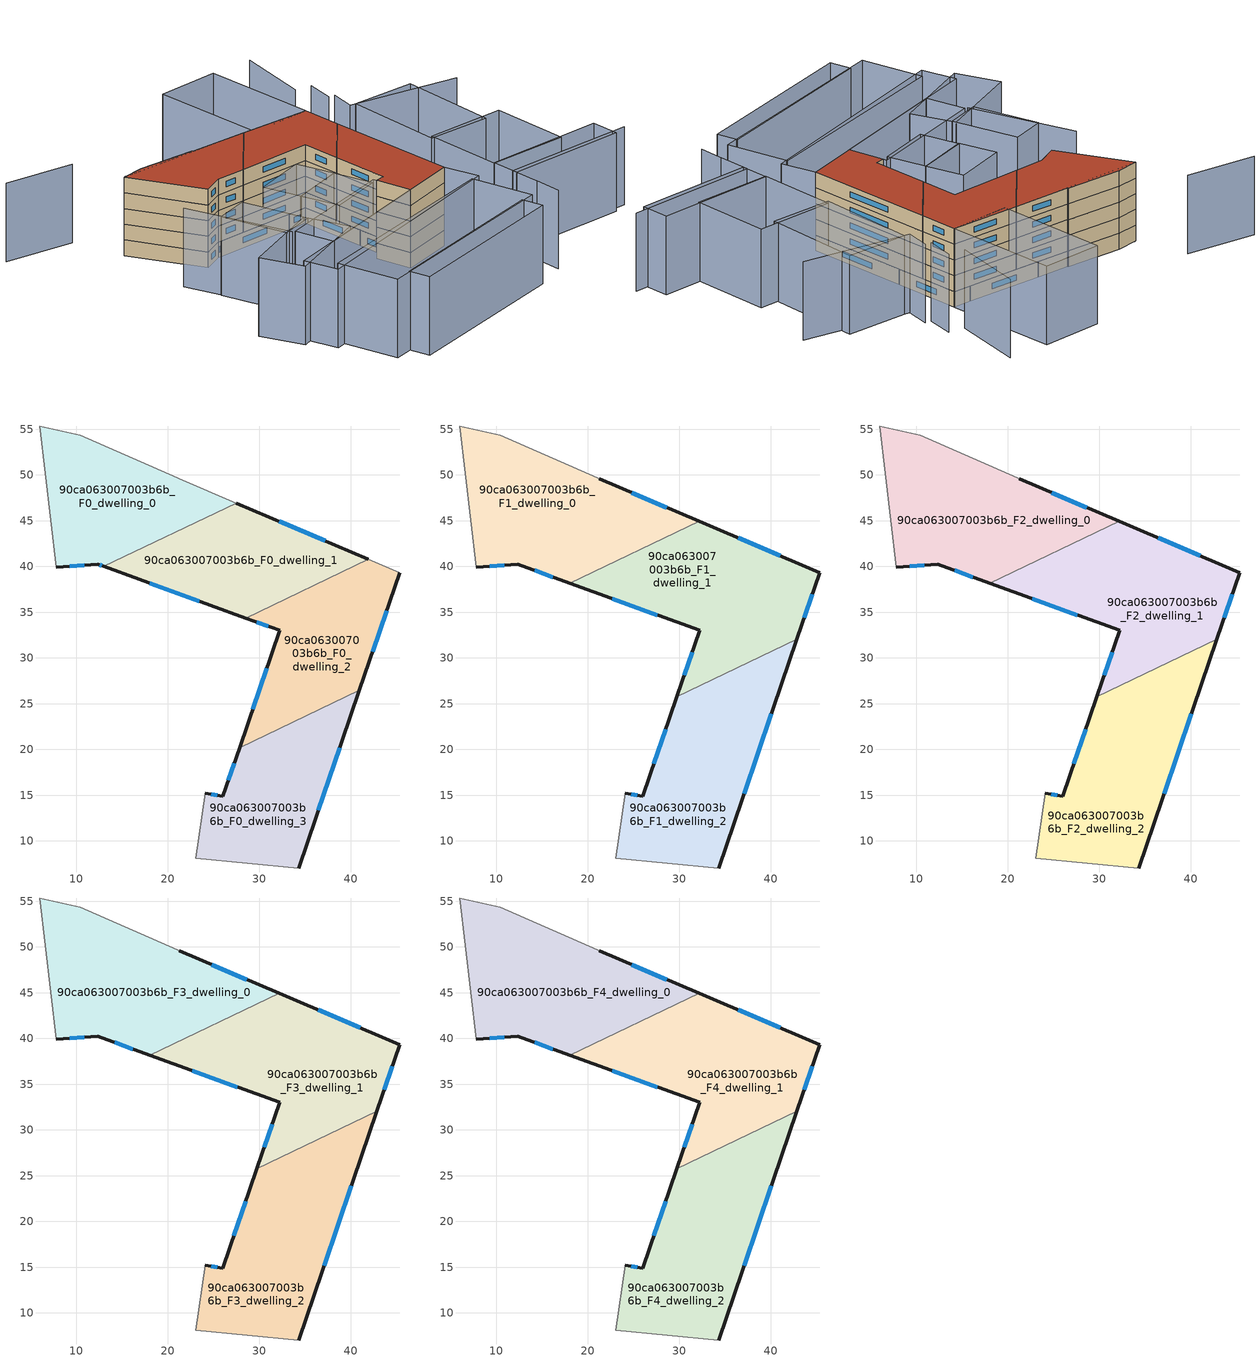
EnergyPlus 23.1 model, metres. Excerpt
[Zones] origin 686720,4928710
90ca063007003b6b_F0_dwelling_0
 floor ground (EU_floor_Construction): 27.45,46.93 12.99,40 12.33,40.24 7.79,39.9 6,55.35 10.44,54.35 21.02,49.67 21.25,49.56 z0
 wall outside (EU_wall_Construction): 7.79,39.9 12.33,40.24 12.99,40 z0:3
 wall adiabatic (EU_wall_Construction): 27.45,46.93 21.25,49.56 21.02,49.67 10.44,54.35 6,55.35 7.79,39.9 z0:3
 wall to 90ca063007003b6b_F0_dwelling_1 (EU_wall_Construction): 12.99,40 27.45,46.93 z0:3
 window (EU_Window_Construction): 12.55,40.16 12.78,40.08 / 9.27,40.01 10.85,40.13 z0.98:2.02
90ca063007003b6b_F0_dwelling_1
 floor ground (EU_floor_Construction): 41.92,40.79 28.5,34.36 12.99,40 27.45,46.93 z0
 wall outside (EU_wall_Construction): 12.99,40 28.5,34.36 / 41.92,40.79 27.45,46.93 z0:3
 wall to 90ca063007003b6b_F0_dwelling_2 (EU_wall_Construction): 28.5,34.36 41.92,40.79 z0:3
 window (EU_Window_Construction): 18.04,38.17 23.46,36.19 / 37.21,42.78 32.16,44.93 z0.98:2.02
90ca063007003b6b_F0_dwelling_2
 floor ground (EU_floor_Construction): 45.35,39.33 40.95,26.47 27.84,20.2 32.21,33.01 28.5,34.36 41.92,40.79 z0
 wall outside (EU_wall_Construction): 40.95,26.47 45.35,39.33 / 28.5,34.36 32.21,33.01 27.84,20.2 z0:3
 wall adiabatic (EU_wall_Construction): 45.35,39.33 41.92,40.79 z0:3
 wall to 90ca063007003b6b_F0_dwelling_3 (EU_wall_Construction): 27.84,20.2 40.95,26.47 z0:3
 window (EU_Window_Construction): 42.38,30.66 43.92,35.15 / 30.79,28.84 29.26,24.36 / 29.71,33.92 31,33.45 z0.98:2.02
90ca063007003b6b_F0_dwelling_3
 floor ground (EU_floor_Construction): 40.95,26.47 34.29,7.03 23.05,8.12 24.1,15.18 26.03,14.89 27.84,20.2 z0
 wall outside (EU_wall_Construction): 34.29,7.03 40.95,26.47 / 27.84,20.2 26.03,14.89 24.1,15.18 z0:3
 wall adiabatic (EU_wall_Construction): 24.1,15.18 23.05,8.12 34.29,7.03 z0:3
 window (EU_Window_Construction): 36.46,13.35 38.78,20.15 / 25.4,14.99 24.73,15.09 / 27.25,18.47 26.62,16.62 z0.98:2.02
90ca063007003b6b_F1_dwelling_0
 floor to 90ca063007003b6b_F0_dwelling_0 (EU_floor_Construction): 27.45,46.93 12.99,40 12.33,40.24 7.79,39.9 6,55.35 10.44,54.35 21.02,49.67 21.25,49.56 z3
 floor to 90ca063007003b6b_F0_dwelling_1 (EU_floor_Construction): 32.16,44.93 18.03,38.17 12.99,40 27.45,46.93 z3
 wall outside (EU_wall_Construction): 32.16,44.93 21.25,49.56 / 7.79,39.9 12.33,40.24 18.04,38.17 z3:6
 wall adiabatic (EU_wall_Construction): 21.25,49.56 21.02,49.67 10.44,54.35 6,55.35 7.79,39.9 z3:6
 wall to 90ca063007003b6b_F1_dwelling_1 (EU_wall_Construction): 18.03,38.17 32.16,44.93 z3:6
 window (EU_Window_Construction): 28.61,46.44 24.8,48.05 / 14.19,39.57 16.18,38.84 / 9.27,40.01 10.85,40.13 z3.98:5.02
90ca063007003b6b_F1_dwelling_1
 floor to 90ca063007003b6b_F0_dwelling_1 (EU_floor_Construction): 41.92,40.79 28.5,34.36 18.03,38.17 32.16,44.93 z3
 floor to 90ca063007003b6b_F0_dwelling_2 (EU_floor_Construction): 45.35,39.33 42.84,32.01 29.73,25.73 32.21,33.01 28.5,34.36 41.92,40.79 z3
 wall outside (EU_wall_Construction): 42.84,32.01 45.35,39.33 32.16,44.93 / 18.04,38.17 32.21,33.01 29.73,25.73 z3:6
 wall to 90ca063007003b6b_F1_dwelling_2 (EU_wall_Construction): 29.73,25.73 42.84,32.01 z3:6
 window (EU_Window_Construction): 43.66,34.39 44.54,36.95 / 31.4,30.64 30.53,28.1 / 22.64,36.49 27.6,34.69 / 41.06,41.15 36.45,43.11 z3.98:5.02
90ca063007003b6b_F1_dwelling_2
 floor to 90ca063007003b6b_F0_dwelling_2 (EU_floor_Construction): 42.84,32.01 40.95,26.47 31.68,22.03 37.57,29.49 z3; 37.57,29.49 31.68,22.03 27.84,20.2 29.73,25.73 z3
 floor to 90ca063007003b6b_F0_dwelling_3 (EU_floor_Construction): 40.95,26.47 34.29,7.03 23.05,8.12 24.1,15.18 26.03,14.89 31.68,22.03 z3; 31.68,22.03 26.03,14.89 27.84,20.2 z3
 wall outside (EU_wall_Construction): 34.29,7.03 42.84,32.01 / 29.73,25.73 26.03,14.89 24.1,15.18 z3:6
 wall adiabatic (EU_wall_Construction): 24.1,15.18 23.05,8.12 34.29,7.03 z3:6
 window (EU_Window_Construction): 37.07,15.16 40.06,23.89 / 25.4,14.99 24.73,15.09 / 28.52,22.21 27.23,18.42 z3.98:5.02
90ca063007003b6b_F2_dwelling_0
 floor to 90ca063007003b6b_F1_dwelling_0 (EU_floor_Construction): 32.16,44.93 18.03,38.17 12.33,40.24 7.79,39.9 6,55.35 10.44,54.35 21.02,49.67 21.25,49.56 z6
 wall outside (EU_wall_Construction): 32.16,44.93 21.25,49.56 / 7.79,39.9 12.33,40.24 18.04,38.17 z6:9
 wall adiabatic (EU_wall_Construction): 21.25,49.56 21.02,49.67 10.44,54.35 6,55.35 7.79,39.9 z6:9
 wall to 90ca063007003b6b_F2_dwelling_1 (EU_wall_Construction): 18.03,38.17 32.16,44.93 z6:9
 window (EU_Window_Construction): 28.61,46.44 24.8,48.05 / 14.19,39.57 16.18,38.84 / 9.27,40.01 10.85,40.13 z6.98:8.02
90ca063007003b6b_F2_dwelling_1
 floor to 90ca063007003b6b_F1_dwelling_1 (EU_floor_Construction): 45.35,39.33 42.84,32.01 29.73,25.73 32.21,33.01 18.03,38.17 32.16,44.93 z6
 wall outside (EU_wall_Construction): 42.84,32.01 45.35,39.33 32.16,44.93 / 18.04,38.17 32.21,33.01 29.73,25.73 z6:9
 wall to 90ca063007003b6b_F2_dwelling_2 (EU_wall_Construction): 29.73,25.73 42.84,32.01 z6:9
 window (EU_Window_Construction): 43.66,34.39 44.54,36.95 / 31.4,30.64 30.53,28.1 / 22.64,36.49 27.6,34.69 / 41.06,41.15 36.45,43.11 z6.98:8.02
90ca063007003b6b_F2_dwelling_2
 floor to 90ca063007003b6b_F1_dwelling_2 (EU_floor_Construction): 42.84,32.01 34.29,7.03 23.05,8.12 24.1,15.18 26.03,14.89 29.73,25.73 z6
 wall outside (EU_wall_Construction): 34.29,7.03 42.84,32.01 / 29.73,25.73 26.03,14.89 24.1,15.18 z6:9
 wall adiabatic (EU_wall_Construction): 24.1,15.18 23.05,8.12 34.29,7.03 z6:9
 window (EU_Window_Construction): 37.07,15.16 40.06,23.89 / 25.4,14.99 24.73,15.09 / 28.52,22.21 27.23,18.42 z6.98:8.02
90ca063007003b6b_F3_dwelling_0
 floor to 90ca063007003b6b_F2_dwelling_0 (EU_floor_Construction): 32.16,44.93 18.03,38.17 12.33,40.24 7.79,39.9 6,55.35 10.44,54.35 21.02,49.67 21.25,49.56 z9
 wall outside (EU_wall_Construction): 32.16,44.93 21.25,49.56 / 7.79,39.9 12.33,40.24 18.04,38.17 z9:12
 wall adiabatic (EU_wall_Construction): 21.25,49.56 21.02,49.67 10.44,54.35 6,55.35 7.79,39.9 z9:12
 wall to 90ca063007003b6b_F3_dwelling_1 (EU_wall_Construction): 18.03,38.17 32.16,44.93 z9:12
 window (EU_Window_Construction): 28.61,46.44 24.8,48.05 / 14.19,39.57 16.18,38.84 / 9.27,40.01 10.85,40.13 z9.98:11.02
90ca063007003b6b_F3_dwelling_1
 floor to 90ca063007003b6b_F2_dwelling_1 (EU_floor_Construction): 45.35,39.33 42.84,32.01 29.73,25.73 32.21,33.01 18.03,38.17 32.16,44.93 z9
 wall outside (EU_wall_Construction): 42.84,32.01 45.35,39.33 32.16,44.93 / 18.04,38.17 32.21,33.01 29.73,25.73 z9:12
 wall to 90ca063007003b6b_F3_dwelling_2 (EU_wall_Construction): 29.73,25.73 42.84,32.01 z9:12
 window (EU_Window_Construction): 43.66,34.39 44.54,36.95 / 31.4,30.64 30.53,28.1 / 22.64,36.49 27.6,34.69 / 41.06,41.15 36.45,43.11 z9.98:11.02
90ca063007003b6b_F3_dwelling_2
 floor to 90ca063007003b6b_F2_dwelling_2 (EU_floor_Construction): 42.84,32.01 34.29,7.03 23.05,8.12 24.1,15.18 26.03,14.89 29.73,25.73 z9
 wall outside (EU_wall_Construction): 34.29,7.03 42.84,32.01 / 29.73,25.73 26.03,14.89 24.1,15.18 z9:12
 wall adiabatic (EU_wall_Construction): 24.1,15.18 23.05,8.12 34.29,7.03 z9:12
 window (EU_Window_Construction): 37.07,15.16 40.06,23.89 / 25.4,14.99 24.73,15.09 / 28.52,22.21 27.23,18.42 z9.98:11.02
90ca063007003b6b_F4_dwelling_0
 floor to 90ca063007003b6b_F3_dwelling_0 (EU_floor_Construction): 32.16,44.93 18.03,38.17 12.33,40.24 7.79,39.9 6,55.35 10.44,54.35 21.02,49.67 21.25,49.56 z12
 wall outside (EU_wall_Construction): 32.16,44.93 21.25,49.56 / 7.79,39.9 12.33,40.24 18.04,38.17 z12:15
 wall adiabatic (EU_wall_Construction): 21.25,49.56 21.02,49.67 10.44,54.35 6,55.35 7.79,39.9 z12:15
 wall to 90ca063007003b6b_F4_dwelling_1 (EU_wall_Construction): 18.03,38.17 32.16,44.93 z12:15
 window (EU_Window_Construction): 28.61,46.44 24.8,48.05 / 14.19,39.57 16.18,38.84 / 9.27,40.01 10.85,40.13 z12.98:14.02
 roof outside (EU_roof_Construction): 32.16,44.93 21.25,49.56 21.02,49.67 10.44,54.35 6,55.35 7.79,39.9 12.33,40.24 18.04,38.17 z15
90ca063007003b6b_F4_dwelling_1
 floor to 90ca063007003b6b_F3_dwelling_1 (EU_floor_Construction): 45.35,39.33 42.84,32.01 29.73,25.73 32.21,33.01 18.03,38.17 32.16,44.93 z12
 wall outside (EU_wall_Construction): 42.84,32.01 45.35,39.33 32.16,44.93 / 18.04,38.17 32.21,33.01 29.73,25.73 z12:15
 wall to 90ca063007003b6b_F4_dwelling_2 (EU_wall_Construction): 29.73,25.73 42.84,32.01 z12:15
 window (EU_Window_Construction): 43.66,34.39 44.54,36.95 / 31.4,30.64 30.53,28.1 / 22.64,36.49 27.6,34.69 / 41.06,41.15 36.45,43.11 z12.98:14.02
 roof outside (EU_roof_Construction): 42.84,32.01 45.35,39.33 32.16,44.93 18.04,38.17 32.21,33.01 29.73,25.73 z15
90ca063007003b6b_F4_dwelling_2
 floor to 90ca063007003b6b_F3_dwelling_2 (EU_floor_Construction): 42.84,32.01 34.29,7.03 23.05,8.12 24.1,15.18 26.03,14.89 29.73,25.73 z12
 wall outside (EU_wall_Construction): 34.29,7.03 42.84,32.01 / 29.73,25.73 26.03,14.89 24.1,15.18 z12:15
 wall adiabatic (EU_wall_Construction): 24.1,15.18 23.05,8.12 34.29,7.03 z12:15
 window (EU_Window_Construction): 37.07,15.16 40.06,23.89 / 25.4,14.99 24.73,15.09 / 28.52,22.21 27.23,18.42 z12.98:14.02
 roof outside (EU_roof_Construction): 34.29,7.03 42.84,32.01 29.73,25.73 26.03,14.89 24.1,15.18 23.05,8.12 z15
shading: 34.19,-15.15 36.12,-10.02 / 35.98,-10.42 38.13,-4.4 / 38.13,-4.4 63.66,-13.51 / 69.49,21.83 50.89,33.42 / 50.89,33.42 53.55,37.68 / 52.44,38.36 55.47,43.21 / 52.6,44.93 60.46,57.63 / -1.42,40.18 -2,18.85 / 6.42,55.39 7.79,39.9 / 30.71,45.55 6,55.35 / 7.06,65.98 -5.47,72.74 / 39.77,0.01 62.51,-8.19 / 62.51,-8.19 60.6,-13.49 / 60.6,-13.49 37.86,-5.29 / 37.86,-5.29 39.77,0.01 / 27.28,-15.51 -8.82,-11.18 / -8.82,-11.18 -8.31,-6.9 / -8.31,-6.9 27.8,-11.23 / 27.8,-11.23 27.28,-15.51 / 30.48,-11.86 -12.27,-6.64 / -12.27,-6.64 -10.75,5.77 / -10.75,5.77 32,0.55 / 32,0.55 30.48,-11.86 / -12.36,11.55 34.29,7.03 / 34.29,7.03 33.62,0.07 / 33.62,0.07 -13.03,4.59 / -13.03,4.59 -12.36,11.55 / 23.41,8.09 -2.49,10.59 / -2.49,10.59 -1.74,18.38 / -1.74,18.38 24.17,15.87 / 24.17,15.87 23.41,8.09 / -14.6,19.19 4.31,19.73 / 4.31,19.73 4.57,10.77 / 4.57,10.77 -14.34,10.23 / -14.34,10.23 -14.6,19.19 / 54.76,-5.62 39.7,0.04 / 39.7,0.04 45.27,14.87 / 45.27,14.87 60.33,9.22 / 60.33,9.22 54.76,-5.62 / 63.66,28.03 56.21,9.67 / 56.21,9.67 44.42,14.45 / 44.42,14.45 51.87,32.81 / 51.87,32.81 63.66,28.03 / 52.67,60.87 45.35,39.33 / 45.35,39.33 33.53,43.35 / 33.53,43.35 40.85,64.89 / 40.85,64.89 52.67,60.87 / 12.29,24.16 23.54,23.25 / 23.54,23.25 22.9,15.37 / 22.9,15.37 11.65,16.28 / 11.65,16.28 12.29,24.16 / -1.79,32.75 5.38,32.19 / 5.38,32.19 4.34,18.93 / 4.34,18.93 -2.82,19.49 / -2.82,19.49 -1.79,32.75 / 12.29,24.1 12.86,31.71 / 12.86,31.71 24.18,30.85 / 24.18,30.85 23.61,23.25 / 23.61,23.25 12.29,24.1 z0:15
[Building]
EU S2 Campaign: North Axis=0; Terrain=City; Solar Distribution=FullExterior
[Site:Location]
Bologna: Latitude=44.5; Longitude=11.25; Time Zone=1; Elevation=37
[SizingPeriod:WeatherFileDays]
AnnualSizingPeriod: Begin Month=1; Begin Day of Month=1; End Month=12; End Day of Month=31; Day of Week for Start Day=Monday; Use Weather File Daylight Saving Period=No; Use Weather File Rain and Snow Indicators=No
[MATERIAL]
EU_InternalMass_Material: Roughness=MediumRough; Thickness=0.1; Conductivity=1; Density=1800; Specific Heat=900; Thermal Absorptance=0.9; Solar Absorptance=0.7; Visible Absorptance=0.7
[MATERIAL:NOMASS] Roughness=MediumRough; Thermal Absorptance=0.9; Solar Absorptance=0.7; Visible Absorptance=0.7
Name | Thermal Resistance
EU_wall_NoMass | 0.905828
EU_roof_NoMass | 0.37593
EU_floor_NoMass | 0.67114
[WINDOWMATERIAL:SIMPLEGLAZINGSYSTEM]
EU_Window_SimpleGlazing: UFactor=4.52486; Solar Heat Gain Coefficient=0.85; Visible Transmittance=0.85
[CONSTRUCTION]
EU_wall_Construction: EU_wall_NoMass
EU_roof_Construction: EU_roof_NoMass
EU_floor_Construction: EU_floor_NoMass
EU_InternalMass_Construction: EU_InternalMass_Material
EU_Window_Construction: EU_Window_SimpleGlazing
[ZONE] Type=1; Multiplier=1; Ceiling Height=autocalculate; Floor Area=autocalculate; Part of Total Floor Area=Yes
Name | Volume
90ca063007003b6b_F0_dwelling_0 | 546.598
90ca063007003b6b_F1_dwelling_0 | 728.78
90ca063007003b6b_F2_dwelling_0; 90ca063007003b6b_F3_dwelling_0; 90ca063007003b6b_F4_dwelling_0 | 728.794
90ca063007003b6b_F0_dwelling_1 | 546.569
90ca063007003b6b_F1_dwelling_1 | 728.755
90ca063007003b6b_F2_dwelling_1; 90ca063007003b6b_F3_dwelling_1; 90ca063007003b6b_F4_dwelling_1 | 728.784
90ca063007003b6b_F0_dwelling_2 | 546.574
90ca063007003b6b_F1_dwelling_2 | 728.774
90ca063007003b6b_F2_dwelling_2; 90ca063007003b6b_F3_dwelling_2; 90ca063007003b6b_F4_dwelling_2 | 728.776
90ca063007003b6b_F0_dwelling_3 | 546.573
[INTERNALMASS] Construction=EU_InternalMass_Construction
Name | Zone or ZoneList | Surface Area
90ca063007003b6b_F0_dwelling_0_EU_InternalMass | 90ca063007003b6b_F0_dwelling_0 | 182.199
90ca063007003b6b_F0_dwelling_1_EU_InternalMass | 90ca063007003b6b_F0_dwelling_1 | 182.19
90ca063007003b6b_F0_dwelling_2_EU_InternalMass | 90ca063007003b6b_F0_dwelling_2 | 182.191
90ca063007003b6b_F0_dwelling_3_EU_InternalMass | 90ca063007003b6b_F0_dwelling_3 | 182.191
90ca063007003b6b_F1_dwelling_0_EU_InternalMass | 90ca063007003b6b_F1_dwelling_0 | 242.932
90ca063007003b6b_F1_dwelling_1_EU_InternalMass | 90ca063007003b6b_F1_dwelling_1 | 242.928
90ca063007003b6b_F1_dwelling_2_EU_InternalMass | 90ca063007003b6b_F1_dwelling_2 | 242.925
90ca063007003b6b_F2_dwelling_0_EU_InternalMass | 90ca063007003b6b_F2_dwelling_0 | 242.932
90ca063007003b6b_F2_dwelling_1_EU_InternalMass | 90ca063007003b6b_F2_dwelling_1 | 242.928
90ca063007003b6b_F2_dwelling_2_EU_InternalMass | 90ca063007003b6b_F2_dwelling_2 | 242.925
90ca063007003b6b_F3_dwelling_0_EU_InternalMass | 90ca063007003b6b_F3_dwelling_0 | 242.932
90ca063007003b6b_F3_dwelling_1_EU_InternalMass | 90ca063007003b6b_F3_dwelling_1 | 242.928
90ca063007003b6b_F3_dwelling_2_EU_InternalMass | 90ca063007003b6b_F3_dwelling_2 | 242.925
90ca063007003b6b_F4_dwelling_0_EU_InternalMass | 90ca063007003b6b_F4_dwelling_0 | 242.932
90ca063007003b6b_F4_dwelling_1_EU_InternalMass | 90ca063007003b6b_F4_dwelling_1 | 242.928
90ca063007003b6b_F4_dwelling_2_EU_InternalMass | 90ca063007003b6b_F4_dwelling_2 | 242.925
[OTHEREQUIPMENT] Fuel Type=Electricity; Design Level Calculation Method=Watts/Area; Power per Zone Floor Area=1; Fraction Latent=0; Fraction Radiant=0; Fraction Lost=0; Carbon Dioxide Generation Rate=0; EndUse Subcategory=EU_Step8_InternalGains
Name | Zone or ZoneList or Space or SpaceList | Schedule
EU_Step8_InternalGain_90ca063007003b6b_F0_dwelling_0_f000 | 90ca063007003b6b_F0_dwelling_0 | EU_Step8_GainSchedule_90ca063007003b6b_F0_dwelling_0_f000
EU_Step8_InternalGain_90ca063007003b6b_F0_dwelling_1_f000 | 90ca063007003b6b_F0_dwelling_1 | EU_Step8_GainSchedule_90ca063007003b6b_F0_dwelling_1_f000
EU_Step8_InternalGain_90ca063007003b6b_F0_dwelling_2_f000 | 90ca063007003b6b_F0_dwelling_2 | EU_Step8_GainSchedule_90ca063007003b6b_F0_dwelling_2_f000
EU_Step8_InternalGain_90ca063007003b6b_F0_dwelling_3_f000 | 90ca063007003b6b_F0_dwelling_3 | EU_Step8_GainSchedule_90ca063007003b6b_F0_dwelling_3_f000
EU_Step8_InternalGain_90ca063007003b6b_F1_dwelling_0_f000 | 90ca063007003b6b_F1_dwelling_0 | EU_Step8_GainSchedule_90ca063007003b6b_F1_dwelling_0_f000
EU_Step8_InternalGain_90ca063007003b6b_F1_dwelling_1_f000 | 90ca063007003b6b_F1_dwelling_1 | EU_Step8_GainSchedule_90ca063007003b6b_F1_dwelling_1_f000
EU_Step8_InternalGain_90ca063007003b6b_F1_dwelling_2_f000 | 90ca063007003b6b_F1_dwelling_2 | EU_Step8_GainSchedule_90ca063007003b6b_F1_dwelling_2_f000
EU_Step8_InternalGain_90ca063007003b6b_F2_dwelling_0_f000 | 90ca063007003b6b_F2_dwelling_0 | EU_Step8_GainSchedule_90ca063007003b6b_F2_dwelling_0_f000
EU_Step8_InternalGain_90ca063007003b6b_F2_dwelling_1_f000 | 90ca063007003b6b_F2_dwelling_1 | EU_Step8_GainSchedule_90ca063007003b6b_F2_dwelling_1_f000
EU_Step8_InternalGain_90ca063007003b6b_F2_dwelling_2_f000 | 90ca063007003b6b_F2_dwelling_2 | EU_Step8_GainSchedule_90ca063007003b6b_F2_dwelling_2_f000
EU_Step8_InternalGain_90ca063007003b6b_F3_dwelling_0_f000 | 90ca063007003b6b_F3_dwelling_0 | EU_Step8_GainSchedule_90ca063007003b6b_F3_dwelling_0_f000
EU_Step8_InternalGain_90ca063007003b6b_F3_dwelling_1_f000 | 90ca063007003b6b_F3_dwelling_1 | EU_Step8_GainSchedule_90ca063007003b6b_F3_dwelling_1_f000
EU_Step8_InternalGain_90ca063007003b6b_F3_dwelling_2_f000 | 90ca063007003b6b_F3_dwelling_2 | EU_Step8_GainSchedule_90ca063007003b6b_F3_dwelling_2_f000
EU_Step8_InternalGain_90ca063007003b6b_F4_dwelling_0_f000 | 90ca063007003b6b_F4_dwelling_0 | EU_Step8_GainSchedule_90ca063007003b6b_F4_dwelling_0_f000
EU_Step8_InternalGain_90ca063007003b6b_F4_dwelling_1_f000 | 90ca063007003b6b_F4_dwelling_1 | EU_Step8_GainSchedule_90ca063007003b6b_F4_dwelling_1_f000
EU_Step8_InternalGain_90ca063007003b6b_F4_dwelling_2_f000 | 90ca063007003b6b_F4_dwelling_2 | EU_Step8_GainSchedule_90ca063007003b6b_F4_dwelling_2_f000
[ZONEVENTILATION:DESIGNFLOWRATE] Schedule=EU_AlwaysOn; Design Flow Rate Calculation Method=AirChanges/Hour; Air Changes per Hour=0.73129; Ventilation Type=Natural; Fan Pressure Rise=0; Fan Total Efficiency=1; Constant Term Coefficient=1; Temperature Term Coefficient=0; Velocity Term Coefficient=0; Velocity Squared Term Coefficient=0; Minimum Indoor Temperature=-100; Maximum Indoor Temperature=100; Delta Temperature=-100; Minimum Outdoor Temperature=-100; Maximum Outdoor Temperature=100; Maximum Wind Speed=40
Name | Zone or ZoneList or Space or SpaceList
EU_ConstantAir_90ca063007003b6b_F0_dwelling_0 | 90ca063007003b6b_F0_dwelling_0
EU_ConstantAir_90ca063007003b6b_F0_dwelling_1 | 90ca063007003b6b_F0_dwelling_1
EU_ConstantAir_90ca063007003b6b_F0_dwelling_2 | 90ca063007003b6b_F0_dwelling_2
EU_ConstantAir_90ca063007003b6b_F0_dwelling_3 | 90ca063007003b6b_F0_dwelling_3
EU_ConstantAir_90ca063007003b6b_F1_dwelling_0 | 90ca063007003b6b_F1_dwelling_0
EU_ConstantAir_90ca063007003b6b_F1_dwelling_1 | 90ca063007003b6b_F1_dwelling_1
EU_ConstantAir_90ca063007003b6b_F1_dwelling_2 | 90ca063007003b6b_F1_dwelling_2
EU_ConstantAir_90ca063007003b6b_F2_dwelling_0 | 90ca063007003b6b_F2_dwelling_0
EU_ConstantAir_90ca063007003b6b_F2_dwelling_1 | 90ca063007003b6b_F2_dwelling_1
EU_ConstantAir_90ca063007003b6b_F2_dwelling_2 | 90ca063007003b6b_F2_dwelling_2
EU_ConstantAir_90ca063007003b6b_F3_dwelling_0 | 90ca063007003b6b_F3_dwelling_0
EU_ConstantAir_90ca063007003b6b_F3_dwelling_1 | 90ca063007003b6b_F3_dwelling_1
EU_ConstantAir_90ca063007003b6b_F3_dwelling_2 | 90ca063007003b6b_F3_dwelling_2
EU_ConstantAir_90ca063007003b6b_F4_dwelling_0 | 90ca063007003b6b_F4_dwelling_0
EU_ConstantAir_90ca063007003b6b_F4_dwelling_1 | 90ca063007003b6b_F4_dwelling_1
EU_ConstantAir_90ca063007003b6b_F4_dwelling_2 | 90ca063007003b6b_F4_dwelling_2
[HVACTEMPLATE:THERMOSTAT] Constant Heating Setpoint=20; Constant Cooling Setpoint=50
EU_HeatOnly_90ca063007003b6b_F0_dwelling_0; EU_HeatOnly_90ca063007003b6b_F0_dwelling_1; EU_HeatOnly_90ca063007003b6b_F0_dwelling_2; EU_HeatOnly_90ca063007003b6b_F0_dwelling_3; EU_HeatOnly_90ca063007003b6b_F1_dwelling_0; EU_HeatOnly_90ca063007003b6b_F1_dwelling_1; EU_HeatOnly_90ca063007003b6b_F1_dwelling_2; EU_HeatOnly_90ca063007003b6b_F2_dwelling_0; EU_HeatOnly_90ca063007003b6b_F2_dwelling_1; EU_HeatOnly_90ca063007003b6b_F2_dwelling_2; EU_HeatOnly_90ca063007003b6b_F3_dwelling_0; EU_HeatOnly_90ca063007003b6b_F3_dwelling_1; EU_HeatOnly_90ca063007003b6b_F3_dwelling_2; EU_HeatOnly_90ca063007003b6b_F4_dwelling_0; EU_HeatOnly_90ca063007003b6b_F4_dwelling_1; EU_HeatOnly_90ca063007003b6b_F4_dwelling_2
[HVACTEMPLATE:ZONE:IDEALLOADSAIRSYSTEM] System Availability Schedule=EU_AlwaysOn; Maximum Heating Supply Air Temperature=50; Minimum Cooling Supply Air Temperature=13; Maximum Heating Supply Air Humidity Ratio=0.0156; Minimum Cooling Supply Air Humidity Ratio=0.0077; Heating Limit=NoLimit; Cooling Limit=NoLimit; Heating Availability Schedule=EU_AlwaysOn; Cooling Availability Schedule=EU_CoolingOff; Dehumidification Control Type=ConstantSensibleHeatRatio; Cooling Sensible Heat Ratio=0.7; Dehumidification Setpoint=60; Humidification Control Type=None; Humidification Setpoint=30; Outdoor Air Method=None; Outdoor Air Flow Rate per Person=0.00944; Outdoor Air Flow Rate per Zone Floor Area=0; Outdoor Air Flow Rate per Zone=0; Demand Controlled Ventilation Type=None; Outdoor Air Economizer Type=NoEconomizer; Heat Recovery Type=None; Sensible Heat Recovery Effectiveness=0.7; Latent Heat Recovery Effectiveness=0.65
Name | Template Thermostat
90ca063007003b6b_F0_dwelling_0 | EU_HeatOnly_90ca063007003b6b_F0_dwelling_0
90ca063007003b6b_F0_dwelling_1 | EU_HeatOnly_90ca063007003b6b_F0_dwelling_1
90ca063007003b6b_F0_dwelling_2 | EU_HeatOnly_90ca063007003b6b_F0_dwelling_2
90ca063007003b6b_F0_dwelling_3 | EU_HeatOnly_90ca063007003b6b_F0_dwelling_3
90ca063007003b6b_F1_dwelling_0 | EU_HeatOnly_90ca063007003b6b_F1_dwelling_0
90ca063007003b6b_F1_dwelling_1 | EU_HeatOnly_90ca063007003b6b_F1_dwelling_1
90ca063007003b6b_F1_dwelling_2 | EU_HeatOnly_90ca063007003b6b_F1_dwelling_2
90ca063007003b6b_F2_dwelling_0 | EU_HeatOnly_90ca063007003b6b_F2_dwelling_0
90ca063007003b6b_F2_dwelling_1 | EU_HeatOnly_90ca063007003b6b_F2_dwelling_1
90ca063007003b6b_F2_dwelling_2 | EU_HeatOnly_90ca063007003b6b_F2_dwelling_2
90ca063007003b6b_F3_dwelling_0 | EU_HeatOnly_90ca063007003b6b_F3_dwelling_0
90ca063007003b6b_F3_dwelling_1 | EU_HeatOnly_90ca063007003b6b_F3_dwelling_1
90ca063007003b6b_F3_dwelling_2 | EU_HeatOnly_90ca063007003b6b_F3_dwelling_2
90ca063007003b6b_F4_dwelling_0 | EU_HeatOnly_90ca063007003b6b_F4_dwelling_0
90ca063007003b6b_F4_dwelling_1 | EU_HeatOnly_90ca063007003b6b_F4_dwelling_1
90ca063007003b6b_F4_dwelling_2 | EU_HeatOnly_90ca063007003b6b_F4_dwelling_2
[SIZING:ZONE] Zone Cooling Design Supply Air Temperature Input Method=SupplyAirTemperature; Zone Cooling Design Supply Air Temperature=13; Zone Heating Design Supply Air Temperature Input Method=SupplyAirTemperature; Zone Heating Design Supply Air Temperature=50; Zone Cooling Design Supply Air Humidity Ratio=0.008; Zone Heating Design Supply Air Humidity Ratio=0.008; Cooling Design Air Flow Method=DesignDay; Cooling Design Air Flow Rate=0; Cooling Minimum Air Flow per Zone Floor Area=0.000762; Cooling Minimum Air Flow=0; Cooling Minimum Air Flow Fraction=0.2; Heating Design Air Flow Method=DesignDay; Heating Design Air Flow Rate=0; Heating Maximum Air Flow per Zone Floor Area=0.002032; Heating Maximum Air Flow=0.141576; Heating Maximum Air Flow Fraction=0.3; Account for Dedicated Outdoor Air System=No; Dedicated Outdoor Air System Control Strategy=NeutralSupplyAir; Dedicated Outdoor Air Low Setpoint Temperature for Design=autosize; Dedicated Outdoor Air High Setpoint Temperature for Design=autosize; Zone Load Sizing Method=Sensible Load Only No Latent Load; Zone Latent Cooling Design Supply Air Humidity Ratio Input Method=HumidityRatioDifference; Zone Cooling Design Supply Air Humidity Ratio Difference=0.005; Zone Latent Heating Design Supply Air Humidity Ratio Input Method=HumidityRatioDifference; Zone Humidification Design Supply Air Humidity Ratio Difference=0.005
90ca063007003b6b_F0_dwelling_0; 90ca063007003b6b_F0_dwelling_1; 90ca063007003b6b_F0_dwelling_2; 90ca063007003b6b_F0_dwelling_3; 90ca063007003b6b_F1_dwelling_0; 90ca063007003b6b_F1_dwelling_1; 90ca063007003b6b_F1_dwelling_2; 90ca063007003b6b_F2_dwelling_0; 90ca063007003b6b_F2_dwelling_1; 90ca063007003b6b_F2_dwelling_2; 90ca063007003b6b_F3_dwelling_0; 90ca063007003b6b_F3_dwelling_1; 90ca063007003b6b_F3_dwelling_2; 90ca063007003b6b_F4_dwelling_0; 90ca063007003b6b_F4_dwelling_1; 90ca063007003b6b_F4_dwelling_2
[SCHEDULE:CONSTANT]
Name | Hourly Value
EU_AlwaysOn | 1
EU_CoolingOff | 0
[SCHEDULE:FILE] Column Number=1; Rows to Skip at Top=0; Number of Hours of Data=8760; Column Separator=Comma; Interpolate to Timestep=No; Minutes per Item=60; Adjust Schedule for Daylight Savings=Yes
Name | File
EU_Step8_GainSchedule_90ca063007003b6b_F0_dwelling_0_f000 | ../../schedules/90ca063007003b6b/90ca063007003b6b_F0_dwelling_0_f000_gain.csv
EU_Step8_GainSchedule_90ca063007003b6b_F0_dwelling_1_f000 | ../../schedules/90ca063007003b6b/90ca063007003b6b_F0_dwelling_1_f000_gain.csv
EU_Step8_GainSchedule_90ca063007003b6b_F0_dwelling_2_f000 | ../../schedules/90ca063007003b6b/90ca063007003b6b_F0_dwelling_2_f000_gain.csv
EU_Step8_GainSchedule_90ca063007003b6b_F0_dwelling_3_f000 | ../../schedules/90ca063007003b6b/90ca063007003b6b_F0_dwelling_3_f000_gain.csv
EU_Step8_GainSchedule_90ca063007003b6b_F1_dwelling_0_f000 | ../../schedules/90ca063007003b6b/90ca063007003b6b_F1_dwelling_0_f000_gain.csv
EU_Step8_GainSchedule_90ca063007003b6b_F1_dwelling_1_f000 | ../../schedules/90ca063007003b6b/90ca063007003b6b_F1_dwelling_1_f000_gain.csv
EU_Step8_GainSchedule_90ca063007003b6b_F1_dwelling_2_f000 | ../../schedules/90ca063007003b6b/90ca063007003b6b_F1_dwelling_2_f000_gain.csv
EU_Step8_GainSchedule_90ca063007003b6b_F2_dwelling_0_f000 | ../../schedules/90ca063007003b6b/90ca063007003b6b_F2_dwelling_0_f000_gain.csv
EU_Step8_GainSchedule_90ca063007003b6b_F2_dwelling_1_f000 | ../../schedules/90ca063007003b6b/90ca063007003b6b_F2_dwelling_1_f000_gain.csv
EU_Step8_GainSchedule_90ca063007003b6b_F2_dwelling_2_f000 | ../../schedules/90ca063007003b6b/90ca063007003b6b_F2_dwelling_2_f000_gain.csv
EU_Step8_GainSchedule_90ca063007003b6b_F3_dwelling_0_f000 | ../../schedules/90ca063007003b6b/90ca063007003b6b_F3_dwelling_0_f000_gain.csv
EU_Step8_GainSchedule_90ca063007003b6b_F3_dwelling_1_f000 | ../../schedules/90ca063007003b6b/90ca063007003b6b_F3_dwelling_1_f000_gain.csv
EU_Step8_GainSchedule_90ca063007003b6b_F3_dwelling_2_f000 | ../../schedules/90ca063007003b6b/90ca063007003b6b_F3_dwelling_2_f000_gain.csv
EU_Step8_GainSchedule_90ca063007003b6b_F4_dwelling_0_f000 | ../../schedules/90ca063007003b6b/90ca063007003b6b_F4_dwelling_0_f000_gain.csv
EU_Step8_GainSchedule_90ca063007003b6b_F4_dwelling_1_f000 | ../../schedules/90ca063007003b6b/90ca063007003b6b_F4_dwelling_1_f000_gain.csv
EU_Step8_GainSchedule_90ca063007003b6b_F4_dwelling_2_f000 | ../../schedules/90ca063007003b6b/90ca063007003b6b_F4_dwelling_2_f000_gain.csv
